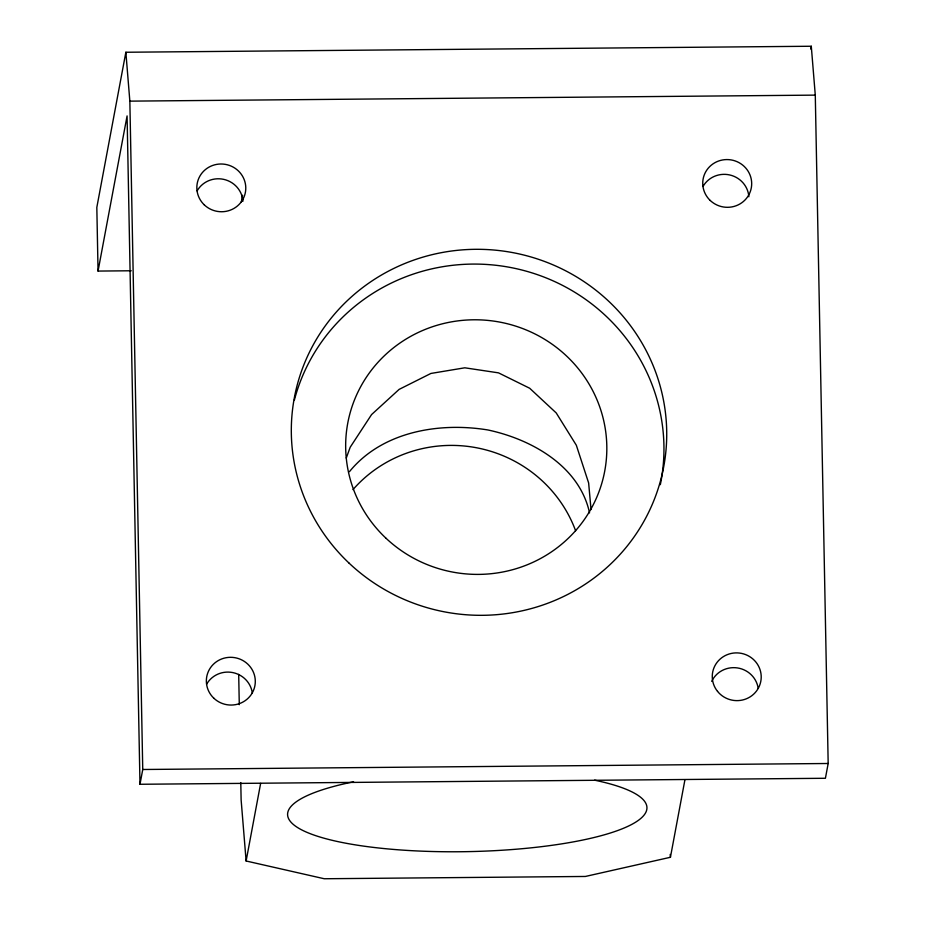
<?xml version="1.0" encoding="UTF-8"?>
<svg xmlns="http://www.w3.org/2000/svg" width="925" height="925" viewBox="0 0 925 925"><rect width="100%" height="100%" fill="white"/><g stroke="black" fill="none" stroke-linecap="round" stroke-linejoin="round"><path stroke-width="1.39" d="M98.05 271.071L127.083 115.914L139.987 784.273L825.412 778.272L828.176 763.495L815.283 95.125L811.283 46.25L125.858 52.251L96.824 207.408L98.05 271.071L131.234 270.771M241.252 202.344L242.581 195.279M139.987 784.273L142.751 769.496L129.847 101.137L125.858 52.251M684.951 779.659L670.428 857.278L585.375 876.461L324.259 878.75L246.119 860.99L260.642 783.371M810.763 49.071L811.283 46.25M346.262 458.072L350.205 447.226L371.584 414.562L399.114 389.39L430.911 373.446L464.801 367.803L498.494 372.856L529.678 388.246L556.226 412.943L576.333 445.249L588.635 482.966L591.029 509.536M349.442 471.669C382.06 431.57 439.063 421.985 487.81 429.952C531.505 439.202 579.408 466.084 589.549 512.889M129.847 101.137L815.283 95.125M142.751 769.496L828.176 763.495M670.197 854.434L670.428 857.278M246.119 860.99L241.124 799.894L240.789 782.585M238.696 674.371L239.286 704.677M711.707 681.378A24.501 23.853 10.6 0 1 737.433 667.931A24.501 23.853 10.6 0 1 758.188 688.293M206.622 684.211A24.501 23.853 10.6 0 1 232.695 672.567A24.501 23.853 10.6 0 1 252.352 693.253M197.106 190.897A24.501 23.853 10.6 0 1 223.804 179.381A24.501 23.853 10.6 0 1 242.951 201.188M703.012 186.468A24.501 23.853 10.6 0 1 729.721 174.952A24.501 23.853 10.6 0 1 748.868 196.759M294.404 399.958A187.879 182.838 10.6 0 1 517.919 269.048A187.879 182.838 10.6 0 1 660.323 484.688M352.992 489.591A130.703 127.188 10.6 0 1 575.593 530.719M594.602 780.18A179.704 40.527 -1.1 0 1 589.792 838.513A179.704 40.527 -1.1 0 1 331.913 840.247A179.704 40.527 -1.1 0 1 353.558 781.81M710.227 200.471A24.501 23.853 10.6 0 0 750.973 189.405A24.501 23.853 10.6 0 0 720.425 160.441A24.501 23.853 10.6 0 0 710.227 200.471M348.806 562.874A187.879 182.838 10.6 0 0 661.213 478.086A187.879 182.838 10.6 0 0 427.026 255.971A187.879 182.838 10.6 0 0 348.806 562.874M204.321 204.899A24.501 23.853 10.6 0 0 245.067 193.845A24.501 23.853 10.6 0 0 214.519 164.87A24.501 23.853 10.6 0 0 204.321 204.899M717.534 691.38A24.501 23.853 10.6 0 0 759.494 685.772A24.501 23.853 10.6 0 0 733.167 653.108A24.501 23.853 10.6 0 0 717.534 691.38M213.837 698.213A24.501 23.853 10.6 0 0 254.583 687.159A24.501 23.853 10.6 0 0 224.035 658.184A24.501 23.853 10.6 0 0 213.837 698.213M385.667 537.922A130.703 127.188 10.6 0 0 602.996 478.93A130.703 127.188 10.6 0 0 440.08 324.421A130.703 127.188 10.6 0 0 385.667 537.922"/></g></svg>
